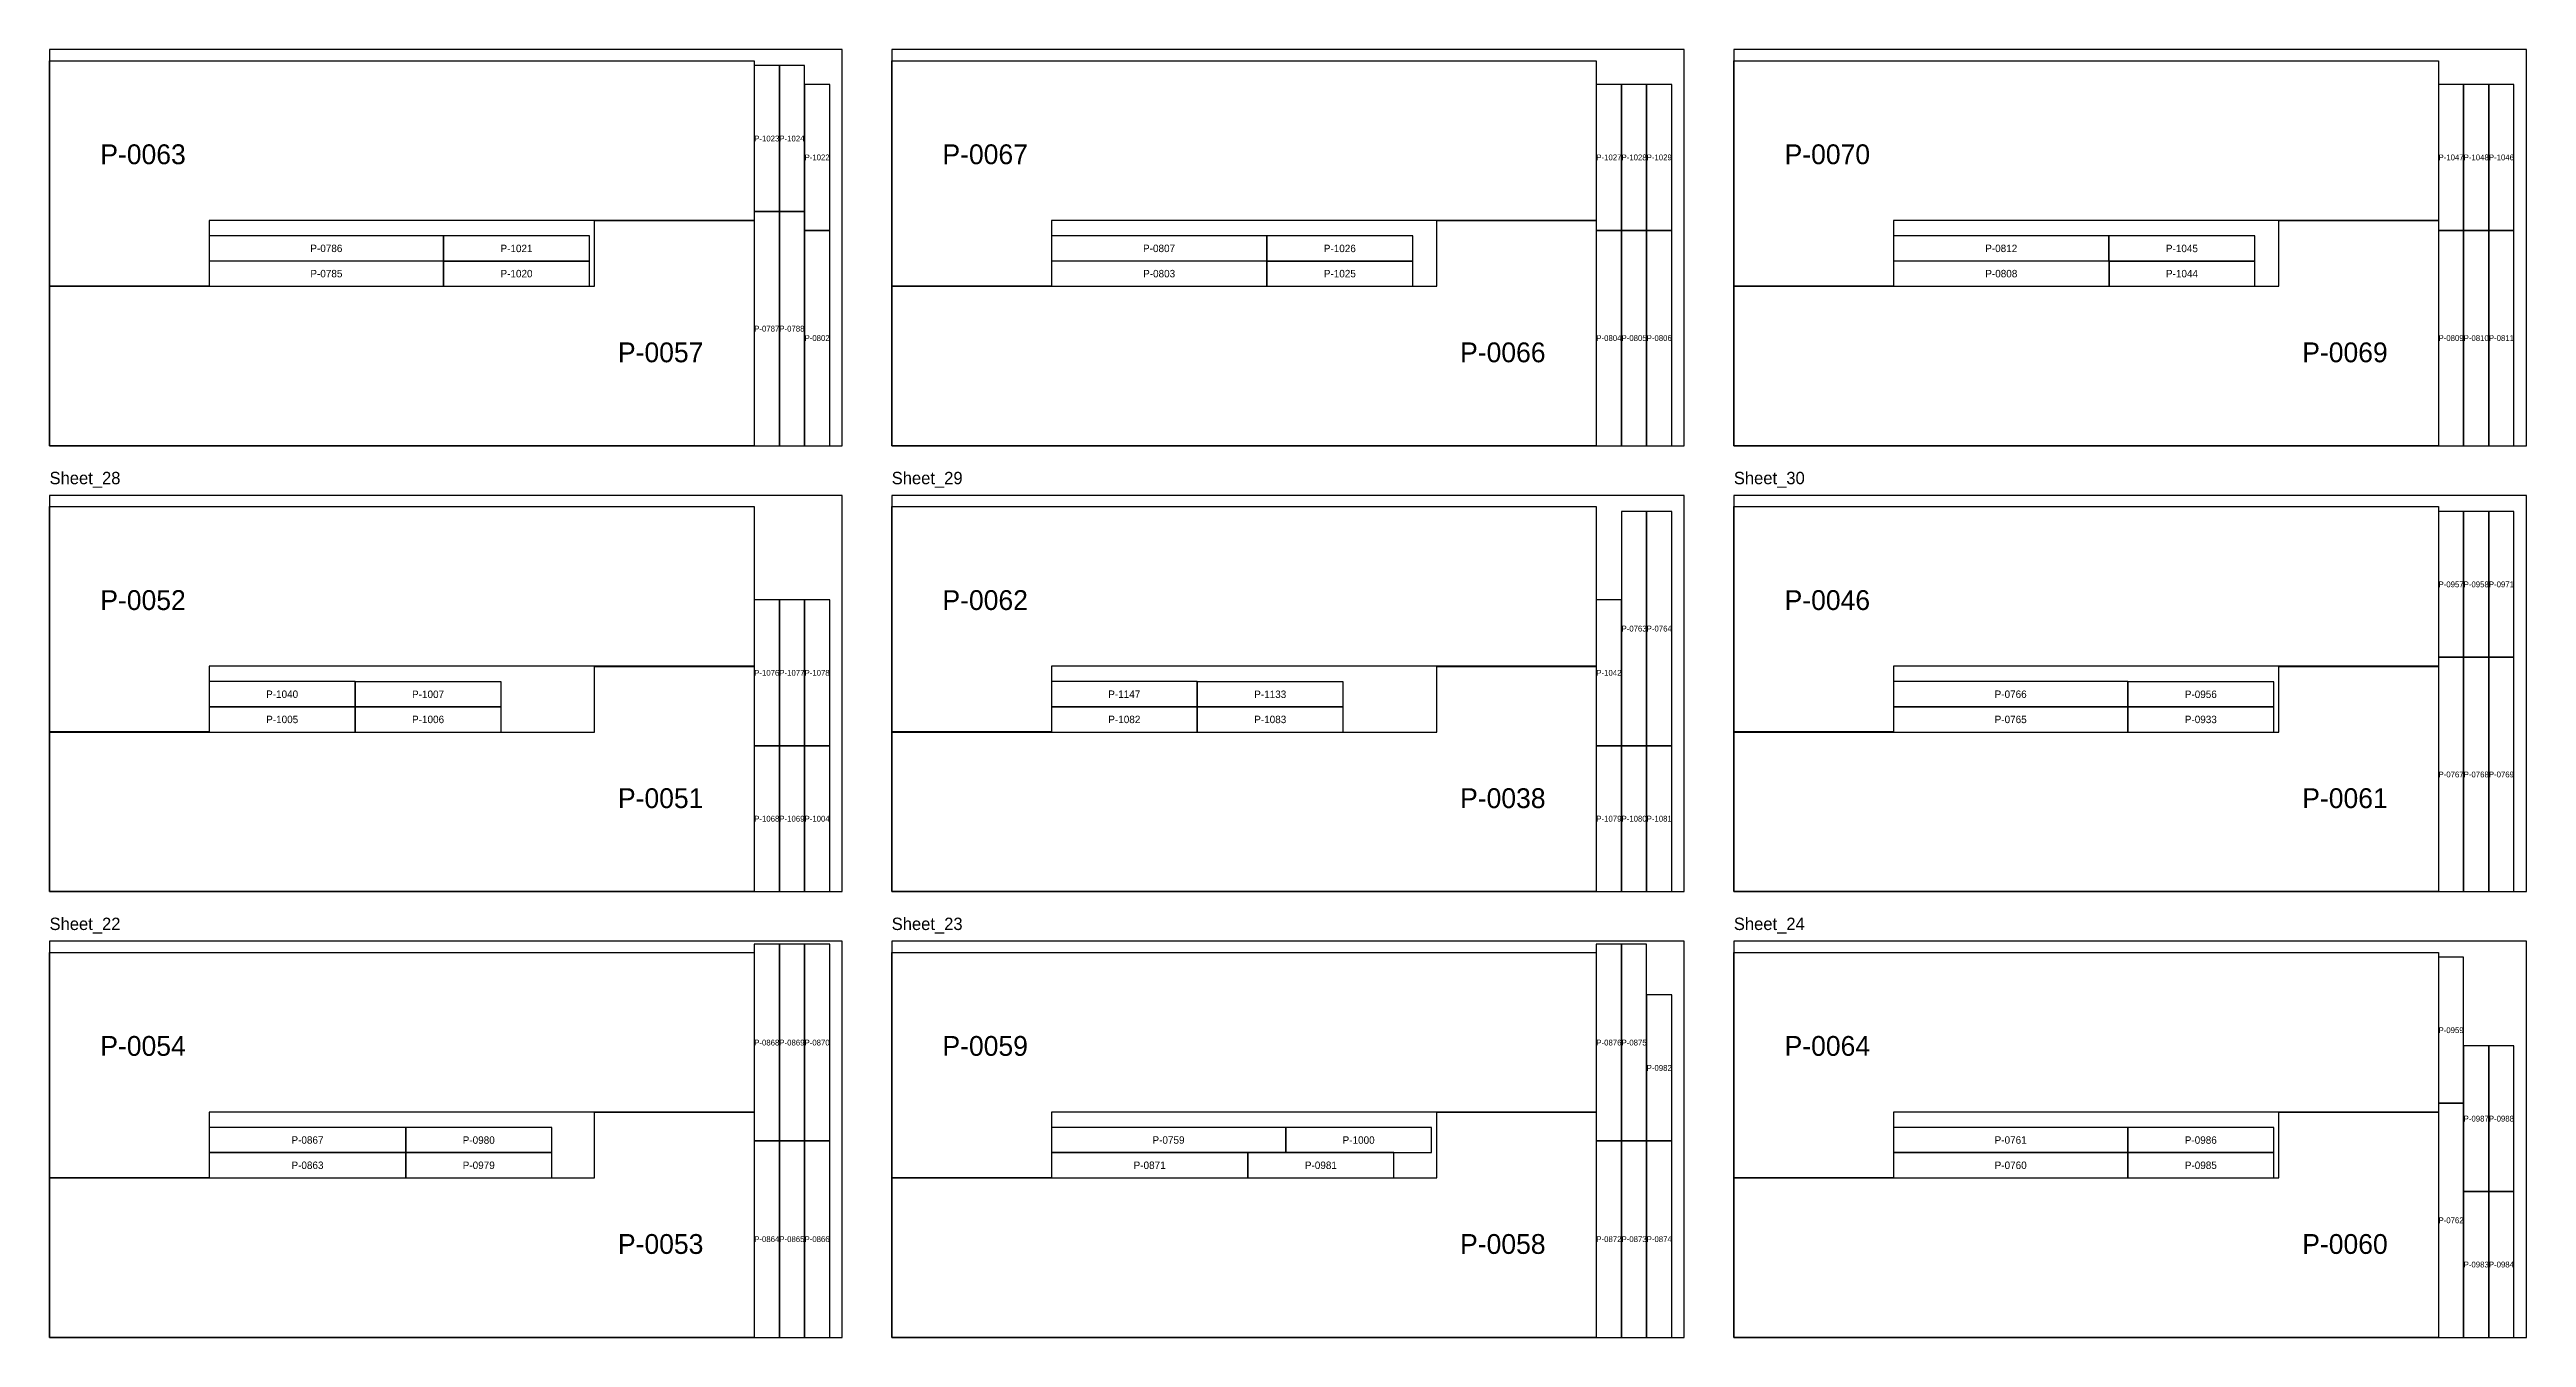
# Model space of a CAD drawing. Header units: millimetres. Extents: x 0 to 20200, y 0 to 37698.
# Drawn here: x 10200 to 20200, y 5400 to 10600 of the extents above; entities that cross this region are included whole.
import ezdxf
from ezdxf.enums import TextEntityAlignment as Align

# ---------------------------------------------------------------- set-up
doc = ezdxf.new("R2010")
doc.units = ezdxf.units.MM
doc.layers.add('NESTED_RESULT', color=7, linetype='Continuous')

msp = doc.modelspace()

# ---------------------------------------------------------------- linework, layer by layer
at = {"layer": 'NESTED_RESULT', "color": 1}
for points in [[(10200, 9000), (13400, 9000), (13400, 10600), (10200, 10600), (10200, 9000)], [(13600, 9000), (16800, 9000), (16800, 10600), (13600, 10600), (13600, 9000)], [(17000, 9000), (20200, 9000), (20200, 10600), (17000, 10600), (17000, 9000)], [(10200, 7200), (13400, 7200), (13400, 8800), (10200, 8800), (10200, 7200)], [(13600, 7200), (16800, 7200), (16800, 8800), (13600, 8800), (13600, 7200)], [(17000, 7200), (20200, 7200), (20200, 8800), (17000, 8800), (17000, 7200)], [(10200, 5400), (13400, 5400), (13400, 7000), (10200, 7000), (10200, 5400)], [(13600, 5400), (16800, 5400), (16800, 7000), (13600, 7000), (13600, 5400)], [(17000, 5400), (20200, 5400), (20200, 7000), (17000, 7000), (17000, 5400)]]:
    msp.add_lwpolyline(points, dxfattribs=at)
at = {"layer": 'NESTED_RESULT'}
for points in [[(10200, 10554.5), (13044.8, 10554.5), (13044.8, 9909.975), (10844.525, 9909.975), (10844.525, 9644.8625), (10200, 9644.8625), (10200, 9909.975), (10200, 10554.5)], [(13146.4, 10535.1125), (13044.8, 10535.1125), (13044.8, 9946.15), (13146.4, 9946.15), (13146.4, 10535.1125)], [(13248, 10535.1125), (13146.4, 10535.1125), (13146.4, 9946.15), (13248, 9946.15), (13248, 10535.1125)], [(13600, 10554.5), (16444.8, 10554.5), (16444.8, 9909.975), (14244.525, 9909.975), (14244.525, 9644.8625), (13600, 9644.8625), (13600, 9909.975), (13600, 10554.5)], [(17000, 10554.5), (19844.8, 10554.5), (19844.8, 9909.975), (17644.525, 9909.975), (17644.525, 9644.8625), (17000, 9644.8625), (17000, 9909.975), (17000, 10554.5)], [(13349.6, 10458.9125), (13248, 10458.9125), (13248, 9869.95), (13349.6, 9869.95), (13349.6, 10458.9125)], [(16444.8, 9869.95), (16546.4, 9869.95), (16546.4, 10458.9125), (16444.8, 10458.9125), (16444.8, 9869.95)], [(16546.4, 9869.95), (16648, 9869.95), (16648, 10458.9125), (16546.4, 10458.9125), (16546.4, 9869.95)], [(16648, 9869.95), (16749.6, 9869.95), (16749.6, 10458.9125), (16648, 10458.9125), (16648, 9869.95)], [(19844.8, 9869.95), (19946.4, 9869.95), (19946.4, 10458.9125), (19844.8, 10458.9125), (19844.8, 9869.95)], [(19946.4, 9869.95), (20048, 9869.95), (20048, 10458.9125), (19946.4, 10458.9125), (19946.4, 9869.95)], [(20048, 9869.95), (20149.6, 9869.95), (20149.6, 10458.9125), (20048, 10458.9125), (20048, 9869.95)], [(13044.8, 9000), (10200, 9000), (10200, 9644.525), (12400.275, 9644.525), (12400.275, 9909.6375), (13044.8, 9909.6375), (13044.8, 9644.525), (13044.8, 9000)], [(13146.4, 9000), (13146.4, 9946.15), (13044.8, 9946.15), (13044.8, 9000), (13146.4, 9000)], [(13248, 9000), (13248, 9946.15), (13146.4, 9946.15), (13146.4, 9000), (13248, 9000)], [(16444.8, 9000), (13600, 9000), (13600, 9644.525), (15800.275, 9644.525), (15800.275, 9909.6375), (16444.8, 9909.6375), (16444.8, 9644.525), (16444.8, 9000)], [(19844.8, 9000), (17000, 9000), (17000, 9644.525), (19200.275, 9644.525), (19200.275, 9909.6375), (19844.8, 9909.6375), (19844.8, 9644.525), (19844.8, 9000)], [(10844.525, 9746.375), (11790.675, 9746.375), (11790.675, 9847.975), (10844.525, 9847.975), (10844.525, 9746.375)], [(12379.7375, 9746.125), (12379.7375, 9847.725), (11790.775, 9847.725), (11790.775, 9746.125), (12379.7375, 9746.125)], [(13349.6, 9000), (13349.6, 9869.95), (13248, 9869.95), (13248, 9000), (13349.6, 9000)], [(14244.525, 9746.375), (15114.475, 9746.375), (15114.475, 9847.975), (14244.525, 9847.975), (14244.525, 9746.375)], [(15703.7375, 9746.125), (15703.7375, 9847.725), (15114.775, 9847.725), (15114.775, 9746.125), (15703.7375, 9746.125)], [(16546.4, 9000), (16546.4, 9869.95), (16444.8, 9869.95), (16444.8, 9000), (16546.4, 9000)], [(16648, 9000), (16648, 9869.95), (16546.4, 9869.95), (16546.4, 9000), (16648, 9000)], [(16749.6, 9000), (16749.6, 9869.95), (16648, 9869.95), (16648, 9000), (16749.6, 9000)], [(17644.525, 9746.375), (18514.475, 9746.375), (18514.475, 9847.975), (17644.525, 9847.975), (17644.525, 9746.375)], [(19103.4375, 9746.125), (19103.4375, 9847.725), (18514.475, 9847.725), (18514.475, 9746.125), (19103.4375, 9746.125)], [(19946.4, 9000), (19946.4, 9869.95), (19844.8, 9869.95), (19844.8, 9000), (19946.4, 9000)], [(20048, 9000), (20048, 9869.95), (19946.4, 9869.95), (19946.4, 9000), (20048, 9000)], [(20048, 9869.95), (20048, 9000), (20149.6, 9000), (20149.6, 9869.95), (20048, 9869.95)], [(11790.775, 9746.125), (10844.625, 9746.125), (10844.625, 9644.525), (11790.775, 9644.525), (11790.775, 9746.125)], [(12379.775, 9644.525), (12379.775, 9746.125), (11790.8125, 9746.125), (11790.8125, 9644.525), (12379.775, 9644.525)], [(14244.825, 9644.525), (15114.775, 9644.525), (15114.775, 9746.125), (14244.825, 9746.125), (14244.825, 9644.525)], [(15703.775, 9644.525), (15703.775, 9746.125), (15114.8125, 9746.125), (15114.8125, 9644.525), (15703.775, 9644.525)], [(17644.825, 9644.525), (18514.775, 9644.525), (18514.775, 9746.125), (17644.825, 9746.125), (17644.825, 9644.525)], [(19103.775, 9644.525), (19103.775, 9746.125), (18514.8125, 9746.125), (18514.8125, 9644.525), (19103.775, 9644.525)], [(10200, 8754.5), (13044.8, 8754.5), (13044.8, 8109.975), (10844.525, 8109.975), (10844.525, 7844.8625), (10200, 7844.8625), (10200, 8109.975), (10200, 8754.5)], [(13600, 8754.5), (16444.8, 8754.5), (16444.8, 8109.975), (14244.525, 8109.975), (14244.525, 7844.8625), (13600, 7844.8625), (13600, 8109.975), (13600, 8754.5)], [(16648, 7788.9625), (16648, 8735.1125), (16546.4, 8735.1125), (16546.4, 7788.9625), (16648, 7788.9625)], [(16749.6, 7788.9625), (16749.6, 8735.1125), (16648, 8735.1125), (16648, 7788.9625), (16749.6, 7788.9625)], [(17000, 8754.5), (19844.8, 8754.5), (19844.8, 8109.975), (17644.525, 8109.975), (17644.525, 7844.8625), (17000, 7844.8625), (17000, 8109.975), (17000, 8754.5)], [(19844.8, 8146.15), (19946.4, 8146.15), (19946.4, 8735.1125), (19844.8, 8735.1125), (19844.8, 8146.15)], [(19946.4, 8146.15), (20048, 8146.15), (20048, 8735.1125), (19946.4, 8735.1125), (19946.4, 8146.15)], [(20048, 8146.15), (20149.6, 8146.15), (20149.6, 8735.1125), (20048, 8735.1125), (20048, 8146.15)], [(13044.8, 7788.9625), (13146.4, 7788.9625), (13146.4, 8377.925), (13044.8, 8377.925), (13044.8, 7788.9625)], [(13146.4, 7788.9625), (13248, 7788.9625), (13248, 8377.925), (13146.4, 8377.925), (13146.4, 7788.9625)], [(13248, 7788.9625), (13349.6, 7788.9625), (13349.6, 8377.925), (13248, 8377.925), (13248, 7788.9625)], [(16444.8, 7788.9625), (16546.4, 7788.9625), (16546.4, 8377.925), (16444.8, 8377.925), (16444.8, 7788.9625)], [(13044.8, 7200), (10200, 7200), (10200, 7844.525), (12400.275, 7844.525), (12400.275, 8109.6375), (13044.8, 8109.6375), (13044.8, 7844.525), (13044.8, 7200)], [(16444.8, 7200), (13600, 7200), (13600, 7844.525), (15800.275, 7844.525), (15800.275, 8109.6375), (16444.8, 8109.6375), (16444.8, 7844.525), (16444.8, 7200)], [(19844.8, 7200), (17000, 7200), (17000, 7844.525), (19200.275, 7844.525), (19200.275, 8109.6375), (19844.8, 8109.6375), (19844.8, 7844.525), (19844.8, 7200)], [(19946.4, 7200), (19946.4, 8146.15), (19844.8, 8146.15), (19844.8, 7200), (19946.4, 7200)], [(20048, 7200), (20048, 8146.15), (19946.4, 8146.15), (19946.4, 7200), (20048, 7200)], [(20149.6, 7200), (20149.6, 8146.15), (20048, 8146.15), (20048, 7200), (20149.6, 7200)], [(11433.4875, 7946.375), (11433.4875, 8047.975), (10844.525, 8047.975), (10844.525, 7946.375), (11433.4875, 7946.375)], [(12022.7375, 7946.125), (12022.7375, 8047.725), (11433.775, 8047.725), (11433.775, 7946.125), (12022.7375, 7946.125)], [(14833.4875, 7946.375), (14833.4875, 8047.975), (14244.525, 8047.975), (14244.525, 7946.375), (14833.4875, 7946.375)], [(15422.7375, 7946.125), (15422.7375, 8047.725), (14833.775, 8047.725), (14833.775, 7946.125), (15422.7375, 7946.125)], [(17644.525, 7946.375), (18590.675, 7946.375), (18590.675, 8047.975), (17644.525, 8047.975), (17644.525, 7946.375)], [(19179.7375, 7946.125), (19179.7375, 8047.725), (18590.775, 8047.725), (18590.775, 7946.125), (19179.7375, 7946.125)], [(11433.775, 7844.525), (11433.775, 7946.125), (10844.8125, 7946.125), (10844.8125, 7844.525), (11433.775, 7844.525)], [(12022.775, 7844.525), (12022.775, 7946.125), (11433.8125, 7946.125), (11433.8125, 7844.525), (12022.775, 7844.525)], [(14833.775, 7844.525), (14833.775, 7946.125), (14244.8125, 7946.125), (14244.8125, 7844.525), (14833.775, 7844.525)], [(15422.775, 7844.525), (15422.775, 7946.125), (14833.8125, 7946.125), (14833.8125, 7844.525), (15422.775, 7844.525)], [(17644.625, 7844.525), (18590.775, 7844.525), (18590.775, 7946.125), (17644.625, 7946.125), (17644.625, 7844.525)], [(18590.8125, 7946.125), (18590.8125, 7844.525), (19179.775, 7844.525), (19179.775, 7946.125), (18590.8125, 7946.125)], [(13044.8, 7200), (13146.4, 7200), (13146.4, 7788.9625), (13044.8, 7788.9625), (13044.8, 7200)], [(13146.4, 7200), (13248, 7200), (13248, 7788.9625), (13146.4, 7788.9625), (13146.4, 7200)], [(13248, 7200), (13349.6, 7200), (13349.6, 7788.9625), (13248, 7788.9625), (13248, 7200)], [(16546.4, 7788.9625), (16444.8, 7788.9625), (16444.8, 7200), (16546.4, 7200), (16546.4, 7788.9625)], [(16546.4, 7200), (16648, 7200), (16648, 7788.9625), (16546.4, 7788.9625), (16546.4, 7200)], [(16648, 7200), (16749.6, 7200), (16749.6, 7788.9625), (16648, 7788.9625), (16648, 7200)], [(10200, 6954.5), (13044.8, 6954.5), (13044.8, 6309.975), (10844.525, 6309.975), (10844.525, 6044.8625), (10200, 6044.8625), (10200, 6309.975), (10200, 6954.5)], [(13146.4, 6193.75), (13146.4, 6987.5), (13044.8, 6987.5), (13044.8, 6193.75), (13146.4, 6193.75)], [(13248, 6193.75), (13248, 6987.5), (13146.4, 6987.5), (13146.4, 6193.75), (13248, 6193.75)], [(13349.6, 6193.75), (13349.6, 6987.5), (13248, 6987.5), (13248, 6193.75), (13349.6, 6193.75)], [(13600, 6954.5), (16444.8, 6954.5), (16444.8, 6309.975), (14244.525, 6309.975), (14244.525, 6044.8625), (13600, 6044.8625), (13600, 6309.975), (13600, 6954.5)], [(16546.4, 6193.75), (16546.4, 6987.5), (16444.8, 6987.5), (16444.8, 6193.75), (16546.4, 6193.75)], [(16648, 6193.75), (16648, 6987.5), (16546.4, 6987.5), (16546.4, 6193.75), (16648, 6193.75)], [(17000, 6954.5), (19844.8, 6954.5), (19844.8, 6309.975), (17644.525, 6309.975), (17644.525, 6044.8625), (17000, 6044.8625), (17000, 6309.975), (17000, 6954.5)], [(19946.4, 6935.1125), (19844.8, 6935.1125), (19844.8, 6346.15), (19946.4, 6346.15), (19946.4, 6935.1125)], [(16648, 6193.75), (16749.6, 6193.75), (16749.6, 6782.7125), (16648, 6782.7125), (16648, 6193.75)], [(19946.4, 5988.9625), (20048, 5988.9625), (20048, 6577.925), (19946.4, 6577.925), (19946.4, 5988.9625)], [(20048, 5988.9625), (20149.6, 5988.9625), (20149.6, 6577.925), (20048, 6577.925), (20048, 5988.9625)], [(13044.8, 5400), (10200, 5400), (10200, 6044.525), (12400.275, 6044.525), (12400.275, 6309.6375), (13044.8, 6309.6375), (13044.8, 6044.525), (13044.8, 5400)], [(16444.8, 5400), (13600, 5400), (13600, 6044.525), (15800.275, 6044.525), (15800.275, 6309.6375), (16444.8, 6309.6375), (16444.8, 6044.525), (16444.8, 5400)], [(19844.8, 5400), (17000, 5400), (17000, 6044.525), (19200.275, 6044.525), (19200.275, 6309.6375), (19844.8, 6309.6375), (19844.8, 6044.525), (19844.8, 5400)], [(19844.8, 6346.15), (19844.8, 5400), (19946.4, 5400), (19946.4, 6346.15), (19844.8, 6346.15)], [(10844.525, 6146.375), (11638.275, 6146.375), (11638.275, 6247.975), (10844.525, 6247.975), (10844.525, 6146.375)], [(12227.2375, 6146.125), (12227.2375, 6247.725), (11638.275, 6247.725), (11638.275, 6146.125), (12227.2375, 6146.125)], [(14244.525, 6146.375), (15190.675, 6146.375), (15190.675, 6247.975), (14244.525, 6247.975), (14244.525, 6146.375)], [(15779.6375, 6146.125), (15779.6375, 6247.725), (15190.675, 6247.725), (15190.675, 6146.125), (15779.6375, 6146.125)], [(17644.525, 6146.375), (18590.675, 6146.375), (18590.675, 6247.975), (17644.525, 6247.975), (17644.525, 6146.375)], [(18590.675, 6247.725), (18590.675, 6146.125), (19179.6375, 6146.125), (19179.6375, 6247.725), (18590.675, 6247.725)], [(10844.525, 6044.525), (11638.275, 6044.525), (11638.275, 6146.125), (10844.525, 6146.125), (10844.525, 6044.525)], [(12227.275, 6044.525), (12227.275, 6146.125), (11638.3125, 6146.125), (11638.3125, 6044.525), (12227.275, 6044.525)], [(13146.4, 5400), (13146.4, 6193.75), (13044.8, 6193.75), (13044.8, 5400), (13146.4, 5400)], [(13248, 5400), (13248, 6193.75), (13146.4, 6193.75), (13146.4, 5400), (13248, 5400)], [(13349.6, 5400), (13349.6, 6193.75), (13248, 6193.75), (13248, 5400), (13349.6, 5400)], [(14244.525, 6044.525), (15038.275, 6044.525), (15038.275, 6146.125), (14244.525, 6146.125), (14244.525, 6044.525)], [(15627.275, 6044.525), (15627.275, 6146.125), (15038.3125, 6146.125), (15038.3125, 6044.525), (15627.275, 6044.525)], [(16546.4, 5400), (16546.4, 6193.75), (16444.8, 6193.75), (16444.8, 5400), (16546.4, 5400)], [(16648, 5400), (16648, 6193.75), (16546.4, 6193.75), (16546.4, 5400), (16648, 5400)], [(16749.6, 5400), (16749.6, 6193.75), (16648, 6193.75), (16648, 5400), (16749.6, 5400)], [(17644.625, 6044.525), (18590.775, 6044.525), (18590.775, 6146.125), (17644.625, 6146.125), (17644.625, 6044.525)], [(19179.775, 6044.525), (19179.775, 6146.125), (18590.8125, 6146.125), (18590.8125, 6044.525), (19179.775, 6044.525)], [(19946.4, 5400), (20048, 5400), (20048, 5988.9625), (19946.4, 5988.9625), (19946.4, 5400)], [(20048, 5400), (20149.6, 5400), (20149.6, 5988.9625), (20048, 5988.9625), (20048, 5400)]]:
    msp.add_lwpolyline(points, dxfattribs=at)

# ---------------------------------------------------------------- texts
for s, height, p in [('P-0063', 80, (10577.47773, 10177.12148)), ('P-1023', 23.518519, (13095.6, 10240.63125)), ('P-1024', 23.518519, (13197.2, 10240.63125)), ('P-0067', 80, (13977.47773, 10177.12148)), ('P-0070', 80, (17377.47773, 10177.12148)), ('P-1022', 23.518519, (13298.8, 10164.43125)), ('P-1027', 23.518519, (16495.6, 10164.43125)), ('P-1028', 23.518519, (16597.2, 10164.43125)), ('P-1029', 23.518519, (16698.8, 10164.43125)), ('P-1047', 23.518519, (19895.6, 10164.43125)), ('P-1048', 23.518519, (19997.2, 10164.43125)), ('P-1046', 23.518519, (20098.8, 10164.43125)), ('P-0786', 30, (11317.6, 9797.175)), ('P-1021', 30, (12085.25625, 9796.925)), ('P-0807', 30, (14679.5, 9797.175)), ('P-1026', 30, (15409.25625, 9796.925)), ('P-0812', 30, (18079.5, 9797.175)), ('P-1045', 30, (18808.95625, 9796.925)), ('P-0785', 30, (11317.7, 9695.325)), ('P-1020', 30, (12085.29375, 9695.325)), ('P-0803', 30, (14679.8, 9695.325)), ('P-1025', 30, (15409.29375, 9695.325)), ('P-0808', 30, (18079.8, 9695.325)), ('P-1044', 30, (18809.29375, 9695.325)), ('P-0057', 80, (12667.32227, 9377.37852)), ('P-0787', 23.518519, (13095.6, 9473.075)), ('P-0788', 23.518519, (13197.2, 9473.075)), ('P-0802', 23.518519, (13298.8, 9434.975)), ('P-0066', 80, (16067.32227, 9377.37852)), ('P-0804', 23.518519, (16495.6, 9434.975)), ('P-0805', 23.518519, (16597.2, 9434.975)), ('P-0806', 23.518519, (16698.8, 9434.975)), ('P-0069', 80, (19467.32227, 9377.37852)), ('P-0809', 23.518519, (19895.6, 9434.975)), ('P-0810', 23.518519, (19997.2, 9434.975)), ('P-0811', 23.518519, (20098.8, 9434.975)), ('P-0052', 80, (10577.47773, 8377.12148)), ('P-0062', 80, (13977.47773, 8377.12148)), ('P-0046', 80, (17377.47773, 8377.12148)), ('P-0957', 23.518519, (19895.6, 8440.63125)), ('P-0958', 23.518519, (19997.2, 8440.63125)), ('P-0971', 23.518519, (20098.8, 8440.63125)), ('P-0763', 23.518519, (16597.2, 8262.0375)), ('P-0764', 23.518519, (16698.8, 8262.0375)), ('P-1040', 30, (11139.00625, 7997.175)), ('P-1007', 30, (11728.25625, 7996.925)), ('P-1076', 23.518519, (13095.6, 8083.44375)), ('P-1077', 23.518519, (13197.2, 8083.44375)), ('P-1078', 23.518519, (13298.8, 8083.44375)), ('P-1147', 30, (14539.00625, 7997.175)), ('P-1133', 30, (15128.25625, 7996.925)), ('P-1042', 23.518519, (16495.6, 8083.44375)), ('P-0766', 30, (18117.6, 7997.175)), ('P-0956', 30, (18885.25625, 7996.925)), ('P-1005', 30, (11139.29375, 7895.325)), ('P-1006', 30, (11728.29375, 7895.325)), ('P-1082', 30, (14539.29375, 7895.325)), ('P-1083', 30, (15128.29375, 7895.325)), ('P-0765', 30, (18117.7, 7895.325)), ('P-0933', 30, (18885.29375, 7895.325)), ('P-0051', 80, (12667.32227, 7577.37852)), ('P-0038', 80, (16067.32227, 7577.37852)), ('P-0061', 80, (19467.32227, 7577.37852)), ('P-0767', 23.518519, (19895.6, 7673.075)), ('P-0768', 23.518519, (19997.2, 7673.075)), ('P-0769', 23.518519, (20098.8, 7673.075)), ('P-1068', 23.518519, (13095.6, 7494.48125)), ('P-1069', 23.518519, (13197.2, 7494.48125)), ('P-1004', 23.518519, (13298.8, 7494.48125)), ('P-1079', 23.518519, (16495.6, 7494.48125)), ('P-1080', 23.518519, (16597.2, 7494.48125)), ('P-1081', 23.518519, (16698.8, 7494.48125)), ('P-0054', 80, (10577.47773, 6577.12148)), ('P-0868', 23.518519, (13095.6, 6590.625)), ('P-0869', 23.518519, (13197.2, 6590.625)), ('P-0870', 23.518519, (13298.8, 6590.625)), ('P-0059', 80, (13977.47773, 6577.12148)), ('P-0876', 23.518519, (16495.6, 6590.625)), ('P-0875', 23.518519, (16597.2, 6590.625)), ('P-0064', 80, (17377.47773, 6577.12148)), ('P-0959', 23.518519, (19895.6, 6640.63125)), ('P-0982', 23.518519, (16698.8, 6488.23125)), ('P-0867', 30, (11241.4, 6197.175)), ('P-0980', 30, (11932.75625, 6196.925)), ('P-0759', 30, (14717.6, 6197.175)), ('P-1000', 30, (15485.15625, 6196.925)), ('P-0761', 30, (18117.6, 6197.175)), ('P-0986', 30, (18885.15625, 6196.925)), ('P-0987', 23.518519, (19997.2, 6283.44375)), ('P-0988', 23.518519, (20098.8, 6283.44375)), ('P-0863', 30, (11241.4, 6095.325)), ('P-0979', 30, (11932.79375, 6095.325)), ('P-0871', 30, (14641.4, 6095.325)), ('P-0981', 30, (15332.79375, 6095.325)), ('P-0760', 30, (18117.7, 6095.325)), ('P-0985', 30, (18885.29375, 6095.325)), ('P-0053', 80, (12667.32227, 5777.37852)), ('P-0864', 23.518519, (13095.6, 5796.875)), ('P-0865', 23.518519, (13197.2, 5796.875)), ('P-0866', 23.518519, (13298.8, 5796.875)), ('P-0058', 80, (16067.32227, 5777.37852)), ('P-0872', 23.518519, (16495.6, 5796.875)), ('P-0873', 23.518519, (16597.2, 5796.875)), ('P-0874', 23.518519, (16698.8, 5796.875)), ('P-0060', 80, (19467.32227, 5777.37852)), ('P-0762', 23.518519, (19895.6, 5873.075)), ('P-0983', 23.518519, (19997.2, 5694.48125)), ('P-0984', 23.518519, (20098.8, 5694.48125))]:
    msp.add_text(s, height=height, dxfattribs=at).set_placement(p, align=Align.MIDDLE_CENTER)
at = {"layer": 'NESTED_RESULT', "color": 1}
for s, p in [('Sheet_28', (10200, 8830)), ('Sheet_29', (13600, 8830)), ('Sheet_30', (17000, 8830)), ('Sheet_22', (10200, 7030)), ('Sheet_23', (13600, 7030)), ('Sheet_24', (17000, 7030))]:
    msp.add_text(s, height=50, dxfattribs=at).set_placement(p, align=Align.BOTTOM_LEFT)

doc.saveas('drawing.dxf')
